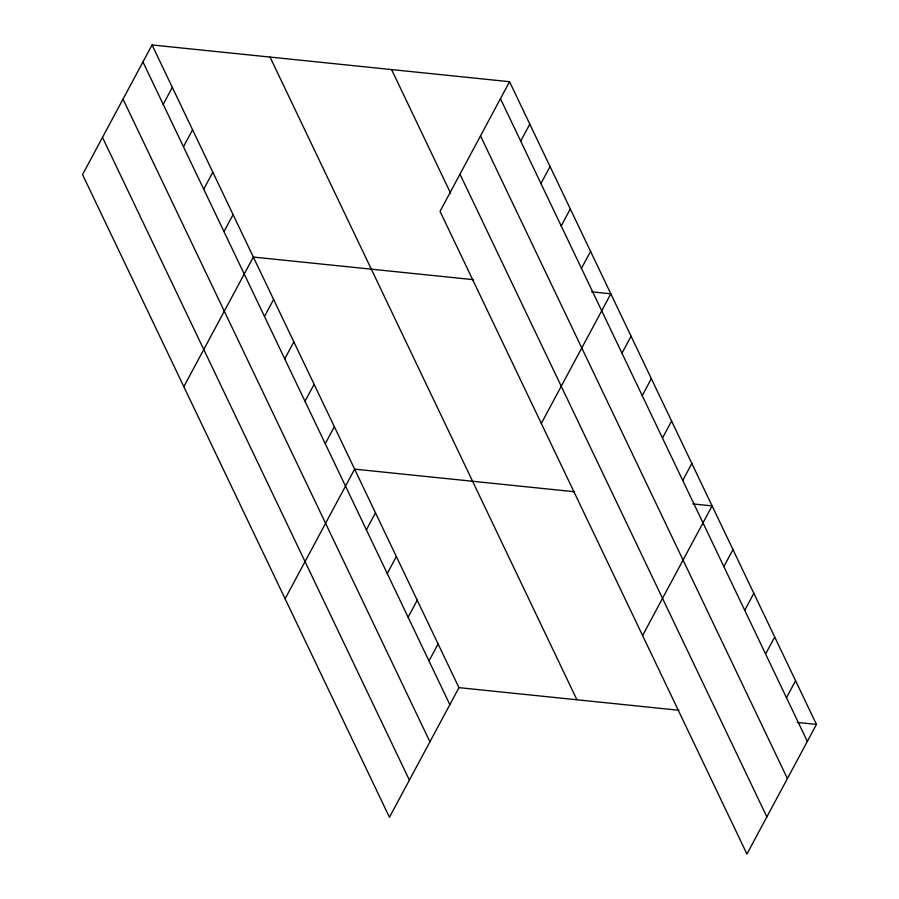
<?xml version="1.0" encoding="UTF-8"?>
<svg xmlns="http://www.w3.org/2000/svg" width="899" height="899" viewBox="0 0 899 899"><rect width="100%" height="100%" fill="white"/><g stroke="black" fill="none" stroke-linecap="round" stroke-linejoin="round"><path stroke-width="1.35" d="M152.066 44.95L82.551 174.586L389.447 817.292L458.962 687.645L152.066 44.95L509.553 81.708L816.449 724.414L746.934 854.05L440.038 211.355L509.553 81.708M163.213 104.363L172.316 87.372M183.463 146.773L192.577 129.782M203.713 189.195L212.827 172.203M223.975 231.616L233.088 214.625M183.823 386.682L253.338 257.047L473.301 279.656M264.486 316.448L273.599 299.457M284.736 358.87L293.849 341.878M304.997 401.291L314.111 384.3M325.247 443.701L334.361 426.71M520.69 141.121L529.803 124.129M285.107 598.768L354.622 469.132L574.573 491.753M540.951 183.531L550.064 166.551M366.376 529.826L375.49 512.835M561.201 225.952L570.314 208.961M387.244 573.528L396.358 556.537M581.462 268.374L590.576 251.383M408.112 617.231L417.226 600.24M541.31 423.44L610.826 293.804L591.621 291.827M428.98 660.934L438.094 643.942M621.973 353.206L631.087 336.215M642.223 395.627L651.337 378.636M662.484 438.049L671.598 421.058M682.734 480.459L691.848 463.468M642.594 635.537L712.109 505.89L692.904 503.912M723.864 566.584L732.977 549.592M744.732 610.286L753.845 593.295M765.6 653.989L774.713 636.998M786.468 697.691L795.581 680.712M458.962 687.645L678.925 710.266M797.244 722.436L816.449 724.414M500.44 98.699L807.336 741.405M480.504 135.873L787.412 778.579M459.973 174.17L766.869 816.876M391.582 69.583L450.556 193.094M270.037 57.075L576.933 699.782M142.952 61.941L449.848 704.636M123.017 99.115L429.924 741.81M102.486 137.412L409.382 780.118"/></g></svg>
